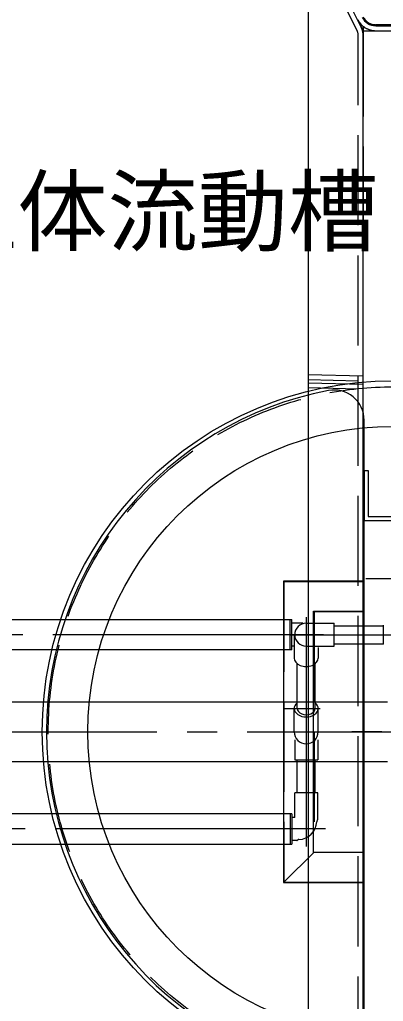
# Model space of a CAD drawing. Units: millimetres, scale not verified. Extents: x -11715 to 8910, y -9164 to 6308.
# Drawn here: x -4237 to -3874, y 506 to 1486 of the extents above; entities that cross this region are included whole.
import ezdxf
from ezdxf.enums import TextEntityAlignment as Align

# ---------------------------------------------------------------- set-up
doc = ezdxf.new("R2010")
doc.units = ezdxf.units.MM
doc.header["$LTSCALE"] = 30
for name, pattern in [('CHAIN1', [8, 5, -1, 1, -1]), ('CHAIN2', [12, 9, -1, 1, -1]), ('DASHED1', [1.8, 1.2, -0.6]), ('DASHED3', [4, 3, -1]), ('DOUBLE_CHAIN2', [12.8, 9, -1, 0.6, -0.6, 0.6, -1])]:
    doc.linetypes.add(name, pattern=pattern)
for name, color, linetype, lineweight in [('0-2_空気管', 3, 'Continuous', 25), ('0-6_躯体', 3, 'Continuous', 25), ('0-B_07', 3, 'Continuous', 25), ('0-D_文字', 7, 'Continuous', 25), ('0-E_08', 2, 'Continuous', 25)]:
    doc.layers.add(name, color=color, linetype=linetype, lineweight=lineweight)
doc.styles.add('ＭＳ ゴシック', font='')
doc.styles.get('ＭＳ ゴシック').set_extended_font_data('MS Gothic')

msp = doc.modelspace()

# ---------------------------------------------------------------- linework, layer by layer
at = {"layer": '0-2_空気管'}
for p, q in [((-3949.17, 1530.78), (-3949.17, 19.17)), ((-3916.85, 1519.34), (-3896.28, 1478.19)), ((-3894.17, 74.97), (-3894.17, 1474.97)), ((-3881.81, 1479.97), (-3708.49, 1479.97)), ((-3881.81, 1474.97), (-3708.49, 1474.97)), ((-3894.17, 1129.99), (-3949.17, 1131.43)), ((-3949.17, 1123.52), (-3894.17, 1122.08)), ((-3893.38, 463.7), (-3893.38, 1086.24)), ((-5645.17, 804.97), (-3870.17, 804.97)), ((-3870.17, 744.97), (-5645.17, 744.97))]:
    msp.add_line(p, q, dxfattribs=at)
at = {"layer": '0-2_空気管', "linetype": 'DASHED3'}
for p, q in [((-3900.75, 1475.96), (-3921.32, 1517.1)), ((-3708.49, 1480.97), (-3881.81, 1480.97)), ((-3894.17, 1479.25), (-3894.17, 1280.39)), ((-3881.81, 1474.97), (-3708.49, 1474.97)), ((-3899.17, 80.7), (-3899.17, 1469.25)), ((-3899.17, 1125.12), (-3949.17, 1126.43)), ((-3899.17, 1117.21), (-3949.17, 1118.51))]:
    msp.add_line(p, q, dxfattribs=at)
at = {"layer": '0-2_空気管', "linetype": 'DOUBLE_CHAIN2'}
for p in [(-3896.28, 1478.19), (-3894.17, 1469.25)]:
    msp.add_line(p, (-3894.17, 1473.97), dxfattribs=at)
at = {"layer": '0-2_空気管', "linetype": 'CHAIN1'}
msp.add_line((-6170.12, 774.97), (-3100.6, 774.97), dxfattribs=at)
at = {"layer": '0-2_空気管', "linetype": 'DOUBLE_CHAIN2'}
msp.add_lwpolyline([(-3899.7, 1486.03), (-3894.17, 1474.97), (-3881.81, 1474.97)], dxfattribs=at)
at = {"layer": '0-2_空気管'}
for radius in [350.5, 305]:
    msp.add_circle((-3864.17, 774.97), radius, dxfattribs=at)
at = {"layer": '0-2_空気管', "linetype": 'DASHED3'}
msp.add_circle((-3864.17, 774.97), 344.5, dxfattribs=at)
at = {"layer": '0-2_空気管'}
for centre, radius, start, end in [((-3881.81, 1494.97), 20, 206.565, 270), ((-3881.81, 1494.97), 15, 206.565, 270), ((-3914.17, 1469.25), 20, 0, 26.564), ((-3863.38, 774.97), 347, 100.91, 259.09), ((-3923.38, 1086.24), 30, 0, 100.91)]:
    msp.add_arc(centre, radius, start, end, dxfattribs=at)
at = {"layer": '0-2_空気管', "linetype": 'DASHED3'}
for centre, radius, start, end in [((-3881.81, 1494.97), 20, 206.565, 270), ((-3881.81, 1494.97), 14, 206.565, 270), ((-3914.17, 1469.25), 15, 0, 26.564)]:
    msp.add_arc(centre, radius, start, end, dxfattribs=at)
at = {"layer": '0-6_躯体', "linetype": 'DASHED3'}
for p, q in [((-3973.38, 924.97), (-3893.38, 924.97)), ((-3973.38, 924.97), (-3973.38, 624.97)), ((-3943.38, 894.97), (-3893.38, 894.97)), ((-3943.38, 894.97), (-3943.38, 654.97)), ((-3943.38, 654.97), (-3893.38, 654.97)), ((-3973.38, 624.97), (-3893.38, 624.97))]:
    msp.add_line(p, q, dxfattribs=at)
at = {"layer": '0-6_躯体'}
for p, q in [((-4268.67, 886.97), (-3965.67, 886.97)), ((-3967.17, 856.97), (-3967.17, 886.97)), ((-3965.67, 856.97), (-3965.67, 886.97)), ((-3954.59, 883.53), (-3965.67, 883.53)), ((-3951.11, 883.47), (-3923.11, 883.47)), ((-3923.11, 860.47), (-3923.11, 883.47)), ((-3923.11, 880.97), (-3874.17, 880.97)), ((-3874.17, 862.47), (-3874.17, 881.47)), ((-3963.17, 871.97), (-3963.17, 848.64)), ((-3923.11, 862.97), (-3874.17, 862.97)), ((-3965.67, 856.97), (-4269.17, 856.97)), ((-3963.28, 860.5), (-3965.67, 860.5)), ((-3951.11, 860.47), (-3923.11, 860.47)), ((-3939.17, 859.3), (-3939.17, 848.64)), ((-3960.17, 798.31), (-3960.17, 843.03)), ((-3942.17, 798.31), (-3942.17, 843.03)), ((-3963.17, 774.97), (-3963.17, 798.31)), ((-3939.17, 774.97), (-3939.17, 798.31)), ((-3962.67, 767.14), (-3962.67, 746.92)), ((-3939.67, 767.14), (-3939.67, 746.92)), ((-3962.67, 746.92), (-3939.67, 746.92)), ((-3960.17, 713.97), (-3960.17, 746.92)), ((-3942.17, 713.97), (-3942.17, 746.92)), ((-3939.67, 713.97), (-3962.67, 713.97)), ((-3962.67, 689.47), (-3962.67, 713.97)), ((-3939.67, 687.38), (-3939.67, 713.97)), ((-3965.67, 692.97), (-4269.17, 692.97)), ((-3967.17, 692.97), (-3967.17, 662.97)), ((-3965.67, 692.97), (-3965.67, 662.97)), ((-3962.67, 689.45), (-3965.67, 689.45)), ((-3940.1, 686.54), (-3939.96, 686.68)), ((-3959.87, 666.76), (-3959.74, 666.9)), ((-4268.67, 662.97), (-3965.67, 662.97)), ((-3960.58, 666.41), (-3965.67, 666.41)), ((-3943.38, 654.97), (-3973.78, 624.58))]:
    msp.add_line(p, q, dxfattribs=at)
at = {"layer": '0-6_躯体', "linetype": 'CHAIN2'}
for p, q in [((-3951.17, 889.38), (-3951.17, 660.56)), ((-3933.93, 871.97), (-4346.16, 871.97)), ((-3967.17, 871.97), (-3730.19, 871.97)), ((-3931.83, 677.97), (-4346.16, 677.97))]:
    msp.add_line(p, q, dxfattribs=at)
at = {"layer": '0-6_躯体', "linetype": 'DASHED1'}
msp.add_line((-3973.17, 798.31), (-3929.17, 798.31), dxfattribs=at)
at = {"layer": '0-6_躯体'}
for points in [[(-3893.38, 925.37), (-3973.78, 925.37), (-3973.78, 624.58), (-3893.38, 624.58)], [(-3893.38, 654.58), (-3943.78, 654.58), (-3943.78, 895.37), (-3893.38, 895.37)]]:
    msp.add_lwpolyline(points, dxfattribs=at)
for centre, radius, start, end in [((-3951.11, 871.97), 11.5, 90, 180), ((-3951.11, 871.97), 11.5, 180, 270), ((-3951.17, 774.97), 12, 180, 0), ((-3938.69, 685.12), 2, 135, 177.635), ((-3940.67, 687.38), 0.999, 315, 0), ((-3959.17, 685.97), 18.5, 272.365, 357.635), ((-3960.58, 667.47), 0.999, 270, 315), ((-3958.32, 665.49), 2, 92.365, 135)]:
    msp.add_arc(centre, radius, start, end, dxfattribs=at)
for centre, major_axis, ratio, start_param, end_param in [((-3951.17, 848.64), (-12, 0), 0.7071, 6.283185, 9.424778), ((-3951.17, 798.31), (12, 0), 0.7071, 2.418846, 7.005932), ((-3951.17, 798.31), (-9, 0), 0.7072, 6.283185, 9.424778)]:
    msp.add_ellipse(centre, major_axis=major_axis, ratio=ratio, start_param=start_param, end_param=end_param, dxfattribs=at)
at = {"layer": '0-B_07', "linetype": 'CHAIN2'}
msp.add_line((-3891.74, 927.97), (-3584.09, 927.97), dxfattribs=at)
at = {"layer": '0-D_文字', "color": 3, "linetype": 'CHAIN2'}
msp.add_line((-3215.73, 774.97), (-3929.83, 774.97), dxfattribs=at)
at = {"layer": '0-E_08', "color": 3}
for p, q in [((-3893.38, 1035.97), (-3889.38, 1035.97)), ((-3889.38, 1035.97), (-3889.38, 989.97))]:
    msp.add_line(p, q, dxfattribs=at)
for points in [[(-3893.38, 1035.97), (-3893.38, 985.97), (-3668.38, 985.97)], [(-3889.38, 989.97), (-3668.38, 989.97), (-3668.38, 985.97)]]:
    msp.add_lwpolyline(points, dxfattribs=at)

# ---------------------------------------------------------------- texts
at = {"layer": '0-D_文字', "color": 4, "style": 'ＭＳ ゴシック'}
msp.add_text('担体流動槽', height=65.98, dxfattribs=at).set_placement((-4329.4, 1241.9), align=Align.BOTTOM_LEFT)

doc.saveas('drawing.dxf')
